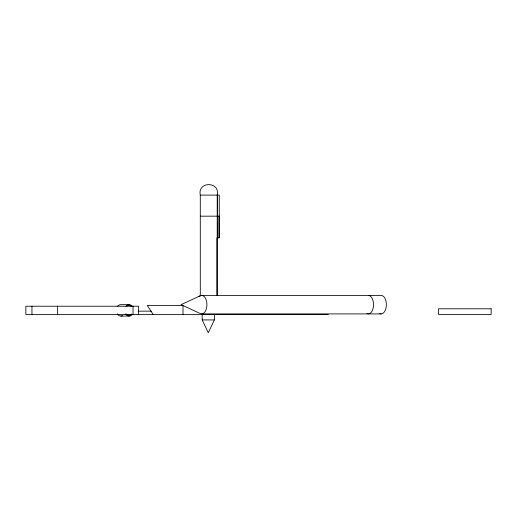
<?xml version="1.0" encoding="UTF-8"?>
<svg xmlns="http://www.w3.org/2000/svg" width="517" height="517" viewBox="0 0 517 517"><rect width="100%" height="100%" fill="white"/><g stroke="black" fill="none" stroke-linecap="round" stroke-linejoin="round"><path stroke-width="0.78" d="M214.368 314.317L214.368 319.926L208.28 332.722L202.199 319.926L202.199 314.317M200.325 295.718L181.073 304.655L200.325 313.593A9.254 5.241 -90 0 0 206.878 303.447A9.254 5.241 -90 0 0 199.058 296.642M217.218 295.078L217.218 195.109C220.255 181.137 197.248 181.137 200.286 195.109L219.26 195.109L219.26 237.826L216.933 237.826L216.933 295.078M200.286 216.171L219.26 216.171M201.682 295.401L381.126 295.401A9.254 5.241 -90 0 1 386.322 305.864A9.254 5.241 -90 0 1 379.769 313.593M129.231 304.655L120.829 304.655A5.706 4.634 -90 0 0 117.559 306.226M138.117 311.15L151.326 311.15M201.682 313.909L381.126 313.909M328.23 314.498L25.85 314.498L25.85 306.226L138.556 306.226L138.556 314.498M120.829 316.074L129.231 316.074M202.199 319.926L214.368 319.926M153.174 314.498L147.267 305.444L183.005 305.444L183.005 314.498M218.975 216.171L218.975 237.826M217.502 195.109L217.502 237.826M200.286 195.109L200.286 295.886M133.043 306.226L133.043 314.498M125.961 313.716L125.961 314.498A5.706 4.634 -90 0 0 132.455 314.368M117.559 313.716L117.559 314.498A5.706 4.634 -90 0 0 122.581 315.609M57.639 306.226L57.639 314.498M31.951 306.226L31.951 314.498M125.961 306.226A5.706 4.634 -90 0 1 132.455 306.361M127.26 305.851A4.976 4.039 -90 0 1 131.35 306.368M131.757 313.948A4.976 4.039 -90 0 1 126.348 314.174M368.304 295.401A9.254 5.241 -90 0 1 373.5 305.864A9.254 5.241 -90 0 1 366.947 313.593M491.15 308.785L438.584 308.785L438.584 314.498L491.15 314.498L491.15 308.785"/></g></svg>
